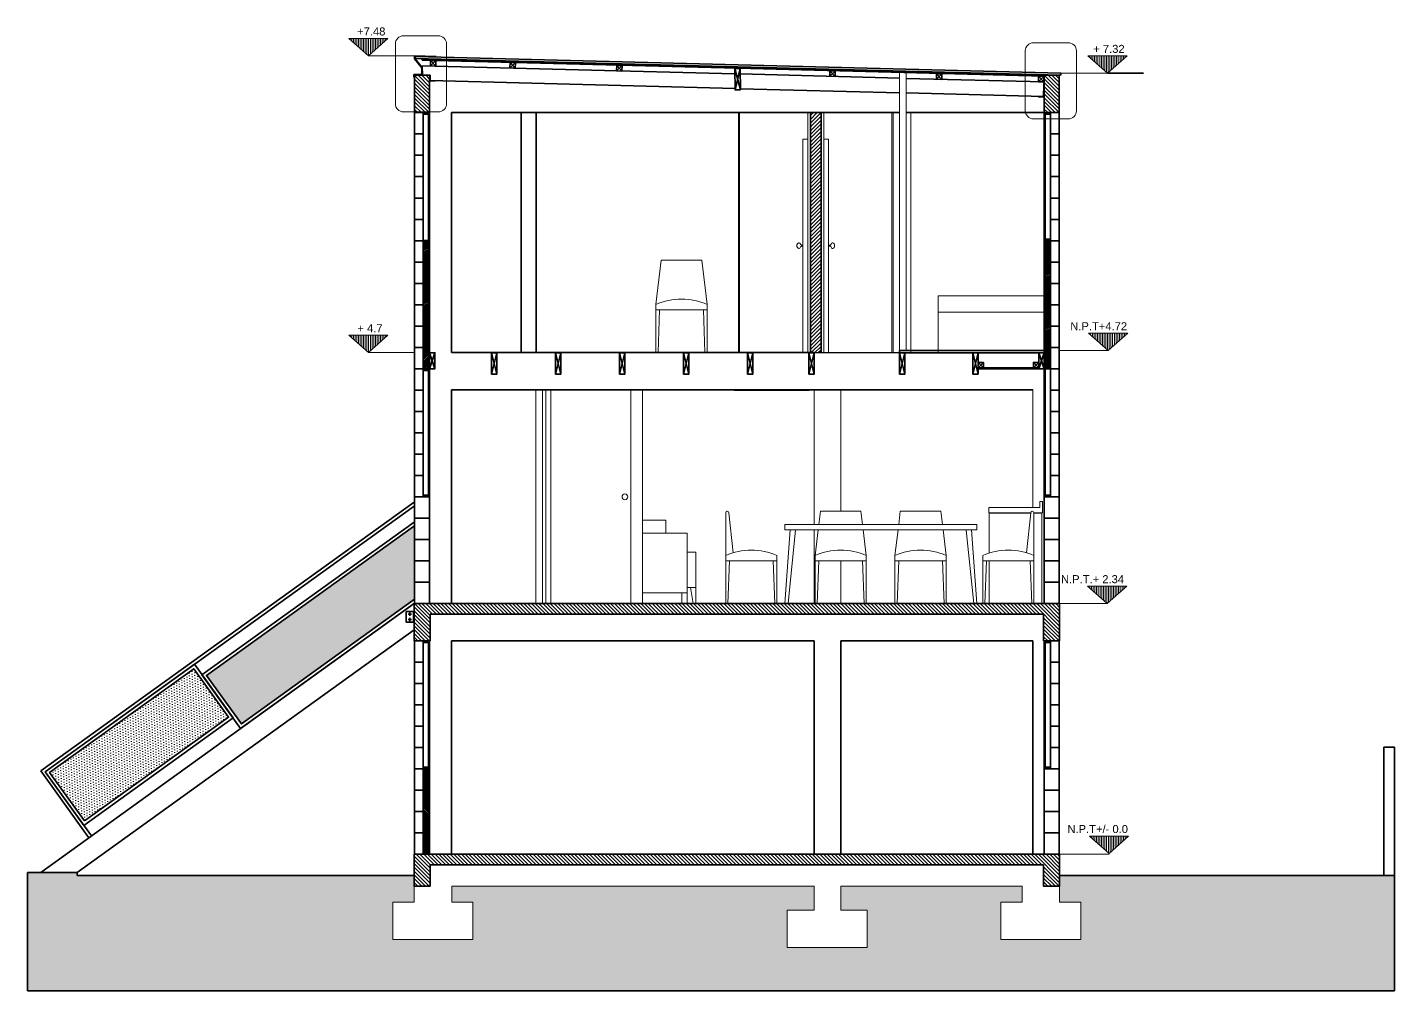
# Model space of a CAD drawing. Header units: inches. Extents: x 278 to 13058, y 15 to 10330.
# Drawn here: x 11777 to 13058, y 4144 to 5056 of the extents above; entities that cross this region are included whole.
import ezdxf

# ---------------------------------------------------------------- set-up
doc = ezdxf.new("R2010")
doc.units = ezdxf.units.IN
doc.header["$MEASUREMENT"] = 0
for name, color, linetype, lineweight in [('A-ANNO-SYMB', 3, 'Continuous', 18), ('A-ANNO-TEXT', 3, 'Continuous', 18), ('A-ELEV-MBE1', 7, 'Continuous', 35), ('A-FURN', 8, 'Continuous', 18), ('A-SECT-MCUT', 7, 'Continuous', 35), ('A-SECT-PATT', 8, 'Continuous', 18)]:
    doc.layers.add(name, color=color, linetype=linetype, lineweight=lineweight)
doc.styles.add('E-ARIAL', font='arial.ttf')
pattern_1 = [(135, (10014.77, 3957.162), (-1.767767, -1.767767), [])]

msp = doc.modelspace()

# ---------------------------------------------------------------- hatches: boundary and pattern name
at = {"layer": 'A-SECT-MCUT'}
h = msp.add_hatch(dxfattribs=at)
h.set_pattern_fill('ANSI31', color=256, scale=20, angle=180)
h.set_pattern_definition([(225, (16445.606, 6338.0498), (1.767767, -1.767767), [])])
h.paths.add_polyline_path([(12515.196, 4976.125), (12510.437, 4976.125), (12510.437, 4751.183), (12520.437, 4751.183), (12520.437, 4976.125)])
at = {"layer": 'A-SECT-PATT'}
h = msp.add_hatch(dxfattribs=at)
h.set_pattern_fill('ANSI31', color=256, scale=0.5, angle=225, style=0)
h.set_pattern_definition([(270, (31905.2676, -8137.24), (1.5875, -3e-15), [])])
h.paths.add_polyline_path([(12114.542, 5045.492), (12096.142, 5029.262), (12077.742, 5045.492)])
h = msp.add_hatch(dxfattribs=at)
h.set_pattern_fill('ANSI31', color=256, scale=0.5, angle=225, style=0)
h.set_pattern_definition([(270, (31212.4795, -8153.5513), (1.5875, -3e-15), [])])
h.paths.add_polyline_path([(12807.33, 5029.181), (12788.93, 5012.951), (12770.53, 5029.181)])
h = msp.add_hatch(dxfattribs=at)
h.set_pattern_fill('ANSI31', color=256, scale=20, angle=90, style=0)
h.set_pattern_definition(pattern_1)
h.paths.add_polyline_path([(12153.537, 5011.049), (12153.537, 4976.664), (12139.537, 4976.664), (12139.537, 5011.049)])
h.paths.add_polyline_path([(12153.537, 4976.664), (12153.537, 4976.049), (12139.537, 4976.049), (12139.537, 4976.664)])
h = msp.add_hatch(dxfattribs=at)
h.set_pattern_fill('ANSI31', color=256, scale=20, angle=90, style=0)
h.set_pattern_definition(pattern_1)
h.paths.add_polyline_path([(12743.568, 5011.125), (12743.568, 4976.125), (12733.08, 4976.125), (12730.58, 4976.135), (12730.58, 4976.125), (12729.568, 4976.125), (12729.568, 5011.125)])
h = msp.add_hatch(dxfattribs=at)
h.set_pattern_fill('ANSI31', color=256, scale=0.35, angle=90, style=0)
h.set_pattern_definition([(45, (8984.076, 2135.55), (-0.7857724, 0.7857724), [])])
h.paths.add_polyline_path([(12147.53, 4854.616), (12152.53, 4854.637), (12152.53, 4736.137), (12147.53, 4736.137)])
h = msp.add_hatch(dxfattribs=at)
h.set_pattern_fill('ANSI31', color=256, scale=0.35, angle=90, style=0)
h.set_pattern_definition([(45, (8401.0264, 2136.9409), (-0.7857724, 0.7857724), [])])
h.paths.add_polyline_path([(12730.58, 4856.007), (12735.58, 4856.028), (12735.58, 4737.528), (12730.58, 4737.528)])
h = msp.add_hatch(dxfattribs=at)
h.set_pattern_fill('ANSI31', color=256, scale=0.5, angle=225, style=0)
h.set_pattern_definition([(270, (31905.2676, -8415.3428), (1.5875, -3e-15), [])])
h.paths.add_polyline_path([(12114.542, 4767.389), (12096.142, 4751.159), (12077.742, 4767.389)])
h = msp.add_hatch(dxfattribs=at)
h.set_pattern_fill('ANSI31', color=256, scale=0.5, angle=225, style=0)
h.set_pattern_definition([(270, (31211.9475, -8413.4463), (1.5875, -4e-15), [])])
h.paths.add_polyline_path([(12807.862, 4769.286), (12789.462, 4753.056), (12771.062, 4769.286)])
h = msp.add_hatch(dxfattribs=at)
h.set_pattern_fill('DOTS', color=256, scale=40, angle=362.916943, style=0)
h.set_pattern_definition([(2.91694, (10014.77, 3957.162), (1.1211598, 2.5603712), [0, -2.5])])
h.paths.add_polyline_path([(12138.392, 4588.25), (12139.537, 4586.659), (12139.537, 4576.049), (12139.537, 4556.049), (12139.537, 4536.049), (12139.537, 4520.078), (11977.12, 4403.186), (11944.408, 4448.638)])
h = msp.add_hatch(dxfattribs=at)
h.set_pattern_fill('ANSI31', color=256, scale=0.5, angle=225, style=0)
h.set_pattern_definition([(270, (31212.7809, -8650.4766), (1.5875, -3e-15), [])])
h.paths.add_polyline_path([(12807.028, 4532.255), (12788.629, 4516.026), (12770.229, 4532.255)])
h = msp.add_hatch(dxfattribs=at)
h.set_pattern_fill('ANSI31', color=256, scale=20, angle=90, style=0)
h.set_pattern_definition(pattern_1)
h.paths.add_polyline_path([(12744.074, 4516.049), (12744.074, 4481.116), (12729.074, 4481.116), (12729.074, 4506.049), (12154.074, 4506.049), (12154.074, 4481.116), (12139.074, 4481.116), (12139.074, 4516.049)])
h = msp.add_hatch(dxfattribs=at)
h.set_pattern_fill('DOTS', color=256, scale=40, angle=362.916943, style=0)
h.set_pattern_definition([(272.916943, (2698.9088, 8970.828), (2.5603712, -1.1211598), [0, -2.5])])
h.paths.add_polyline_path([(11932.466, 4454.959), (11965.179, 4409.507), (11830.161, 4312.334), (11797.449, 4357.786)])
h = msp.add_hatch(dxfattribs=at)
h.set_pattern_fill('ANSI31', color=256, scale=0.35, angle=90, style=0)
h.set_pattern_definition([(135, (11179.7162, 3144.5823), (-0.7857724, -0.7857724), [])])
h.paths.add_polyline_path([(12147.537, 4361.116), (12152.537, 4361.116), (12152.537, 4281.116), (12147.537, 4281.116)])
h = msp.add_hatch(dxfattribs=at)
h.set_pattern_fill('ANSI31', color=256, scale=0.5, angle=225, style=0)
h.set_pattern_definition([(270, (31211.0871, -8884.6319), (1.5875, -4e-15), [])])
h.paths.add_polyline_path([(12808.722, 4298.1), (12790.322, 4281.87), (12771.923, 4298.1)])
h = msp.add_hatch(dxfattribs=at)
h.set_pattern_fill('ANSI31', color=256, scale=20, angle=90, style=0)
h.set_pattern_definition(pattern_1)
h.paths.add_polyline_path([(12744.074, 4281.116), (12744.074, 4251.116), (12729.074, 4251.116), (12729.074, 4271.116), (12154.074, 4271.116), (12154.074, 4251.116), (12139.074, 4251.116), (12139.074, 4281.116)])
h = msp.add_hatch(dxfattribs=at)
h.set_pattern_fill('DOTS', color=256, scale=100, angle=90, style=0)
h.set_pattern_definition([(360, (10494.999, 2918.825), (3.125, 6.25), [0, -6.25])])
h.paths.add_polyline_path([(11776.537, 4264.049), (11823.303, 4264.049), (11823.303, 4261.116), (12139.074, 4261.116), (12139.074, 4251.116), (12139.074, 4236.116), (12119.158, 4236.116), (12119.158, 4201.116), (12194.158, 4201.116), (12194.158, 4236.116), (12174.242, 4236.116), (12174.242, 4251.116), (12514.074, 4251.116), (12514.074, 4228.616), (12509.499, 4228.616), (12488.565, 4228.616), (12488.565, 4193.616), (12563.565, 4193.616), (12563.565, 4228.616), (12543.649, 4228.616), (12539.074, 4228.616), (12539.074, 4251.116), (12708.907, 4251.116), (12708.907, 4236.116), (12688.99, 4236.116), (12688.99, 4201.116), (12763.99, 4201.116), (12763.99, 4236.116), (12744.074, 4236.116), (12744.074, 4251.116), (12744.074, 4261.116), (13058.074, 4261.116), (13058.074, 4153.207), (11776.537, 4153.207)])
h.paths.add_polyline_path([(12157.027, 4156.465), (12135.197, 4156.465), (12135.197, 4144.971), (12157.027, 4144.971)], flags=9)
h.paths.add_polyline_path([(12533.643, 4155.401), (12512.541, 4155.401), (12512.541, 4143.906), (12533.643, 4143.906)], flags=9)
h.paths.add_polyline_path([(12745.299, 4155.495), (12723.469, 4155.495), (12723.469, 4144), (12745.299, 4144)], flags=9)

# ---------------------------------------------------------------- linework, layer by layer
for p, q in [((12365.663, 4751.183), (12367.663, 4751.183)), ((12413.663, 4751.183), (12411.663, 4751.183)), ((12342.066, 4716.049), (12267.066, 4716.049)), ((12262.578, 4516.049), (12262.578, 4516.049)), ((12395.074, 4516.049), (12390.074, 4516.049)), ((12403.074, 4516.049), (12400.574, 4516.049)), ((12431.074, 4516.049), (12433.074, 4516.049)), ((12479.074, 4516.049), (12477.074, 4516.049)), ((12486.599, 4516.049), (12489.599, 4516.049)), ((12514.841, 4516.049), (12516.841, 4516.049)), ((12562.841, 4516.049), (12560.841, 4516.049)), ((12589.709, 4516.049), (12591.709, 4516.049)), ((12637.709, 4516.049), (12635.709, 4516.049)), ((12666.599, 4516.049), (12663.599, 4516.049)), ((12671.968, 4516.049), (12673.968, 4516.049)), ((12719.968, 4516.049), (12717.968, 4516.049))]:
    msp.add_line(p, q)
at = {"layer": 'A-ANNO-SYMB', "ltscale": 0.003}
for p, q in [((12139.074, 4251.116), (12139.074, 4236.116)), ((12174.242, 4251.116), (12174.242, 4236.116)), ((12514.074, 4251.116), (12174.242, 4251.116)), ((12514.074, 4251.116), (12514.074, 4228.616)), ((12708.907, 4251.116), (12539.074, 4251.116)), ((12539.074, 4251.116), (12539.074, 4228.616)), ((12708.907, 4251.116), (12708.907, 4236.116)), ((12744.074, 4251.116), (12744.074, 4236.116)), ((12119.158, 4236.116), (12119.158, 4201.116)), ((12139.074, 4236.116), (12119.158, 4236.116)), ((12194.158, 4236.116), (12174.242, 4236.116)), ((12194.158, 4236.116), (12194.158, 4201.116)), ((12688.99, 4236.116), (12688.99, 4201.116)), ((12688.99, 4236.116), (12708.907, 4236.116)), ((12744.074, 4236.116), (12763.99, 4236.116)), ((12763.99, 4236.116), (12763.99, 4201.116)), ((12488.565, 4228.616), (12488.565, 4193.616)), ((12488.565, 4228.616), (12509.499, 4228.616)), ((12509.499, 4228.616), (12514.074, 4228.616)), ((12539.074, 4228.616), (12543.649, 4228.616)), ((12543.649, 4228.616), (12563.565, 4228.616)), ((12563.565, 4228.616), (12563.565, 4193.616)), ((12194.158, 4201.116), (12119.158, 4201.116)), ((12488.565, 4193.616), (12563.565, 4193.616)), ((12688.99, 4201.116), (12763.99, 4201.116))]:
    msp.add_line(p, q, dxfattribs=at)
at = {"layer": 'A-ANNO-SYMB'}
for points in [[(12096.159, 5029.278), (12114.559, 5045.508), (12077.76, 5045.508)], [(12788.948, 5012.967), (12807.347, 5029.196), (12770.548, 5029.196)], [(12096.159, 4751.175), (12114.559, 4767.405), (12077.76, 4767.405)], [(12789.48, 4753.072), (12807.879, 4769.301), (12771.08, 4769.301)], [(12788.646, 4516.041), (12807.046, 4532.271), (12770.246, 4532.271)], [(12790.34, 4281.886), (12808.74, 4298.116), (12771.94, 4298.116)]]:
    msp.add_lwpolyline(points, close=True, dxfattribs=at)
at = {"layer": 'A-ANNO-SYMB', "ltscale": 0.003}
for points in [[(12161.717, 5048.104), (12129.17, 5048.104, 0.41421356), (12121.452, 5040.386), (12121.452, 4984.383, 0.41421356), (12129.17, 4976.664), (12161.717, 4976.664, 0.41421356), (12169.435, 4984.383), (12169.435, 5040.386, 0.41421356)], [(12752.119, 5041.593), (12719.572, 5041.593, 0.41421356), (12711.853, 5033.874), (12711.853, 4977.871, 0.41421356), (12719.572, 4970.152), (12752.119, 4970.152, 0.41421356), (12759.837, 4977.871), (12759.837, 5033.874, 0.41421356)]]:
    msp.add_lwpolyline(points, format="xyb", close=True, dxfattribs=at)
at = {"layer": 'A-ANNO-SYMB'}
for points in [[(12139.543, 5029.286), (12139.543, 5029.286), (12112.214, 5029.288), (12096.393, 5029.267)], [(12788.948, 5012.967), (12788.948, 5012.967), (12773.092, 5012.977), (12740.983, 5012.956)], [(12139.537, 4751.183), (12139.537, 4751.183), (12112.214, 4751.186), (12096.159, 4751.175)], [(12743.568, 4753.057), (12743.568, 4753.057), (12789.48, 4753.072), (12779.137, 4753.034)], [(12743.568, 4516.049), (12743.568, 4516.049), (12788.646, 4516.041), (12788.646, 4516.041)], [(12743.568, 4281.116), (12743.568, 4281.116), (12790.574, 4281.098), (12790.574, 4281.098)]]:
    msp.add_lwpolyline(points, dxfattribs=at)
at = {"layer": 'A-ELEV-MBE1'}
for p, q in [((12140.227, 5028.68), (12140.18, 5026.88)), ((12745.231, 5011.157), (12140.18, 5026.88)), ((12745.278, 5012.956), (12140.227, 5028.68)), ((12159.637, 5028.731), (12159.629, 5028.431)), ((12439.748, 5012.297), (12146.685, 5019.894)), ((12146.775, 5011.224), (12154.063, 5011.224)), ((12154.063, 5011.224), (12154.032, 5006.226)), ((12594.301, 5008.4), (12444.749, 5012.277)), ((12729.452, 5011.126), (12729.362, 4996.067)), ((12729.452, 5011.125), (12729.568, 5011.125)), ((12745.278, 5012.956), (12745.231, 5011.157)), ((12788.948, 5012.967), (12822.814, 5012.967)), ((12138.869, 5009.404), (12139.169, 5009.404)), ((12153.537, 5010.704), (12153.837, 5010.704)), ((12439.867, 4998.625), (12154.032, 5006.226)), ((12158.537, 5006.004), (12158.537, 5005.704)), ((12593.945, 4994.631), (12444.868, 4998.496)), ((12729.129, 5004.762), (12600.292, 5008.102)), ((12728.99, 4991.131), (12600.417, 4994.464)), ((12724.47, 4991.034), (12724.47, 4990.734)), ((12729.362, 4996.067), (12728.99, 4996.067)), ((12728.99, 4996.067), (12728.99, 4991.131)), ((12729.47, 4995.734), (12729.17, 4995.734)), ((12139.537, 4976.049), (12153.537, 4976.049)), ((12139.537, 4616.049), (12139.537, 4976.028)), ((12147.537, 4616.049), (12147.537, 4976.028)), ((12147.537, 4974.571), (12152.537, 4974.592)), ((12152.537, 4616.049), (12152.537, 4976.028)), ((12153.537, 4976.049), (12153.537, 4716.049)), ((12174.074, 4976.125), (12594.074, 4976.125)), ((12600.074, 4976.125), (12729.553, 4976.221)), ((12729.568, 4956.049), (12729.553, 4976.14)), ((12735.574, 4974.614), (12730.574, 4974.635)), ((12735.58, 4976.114), (12730.58, 4976.135)), ((12730.58, 4616.049), (12730.58, 4976.114)), ((12735.58, 4856.028), (12735.58, 4976.114)), ((12743.58, 4956.049), (12743.58, 4976.125)), ((12147.537, 4956.049), (12139.537, 4956.049)), ((12139.537, 4956.049), (12143.537, 4956.049)), ((12152.537, 4956.049), (12153.537, 4956.049)), ((12729.568, 4956.049), (12729.568, 4896.049)), ((12743.58, 4956.049), (12735.58, 4956.049)), ((12743.58, 4936.049), (12743.58, 4956.049)), ((12147.537, 4936.049), (12139.537, 4936.049)), ((12139.537, 4936.049), (12143.537, 4936.049)), ((12147.537, 4936.049), (12139.537, 4936.049)), ((12139.537, 4936.049), (12143.537, 4936.049)), ((12147.537, 4936.049), (12139.537, 4936.049)), ((12139.537, 4936.049), (12143.537, 4936.049)), ((12152.537, 4936.049), (12153.537, 4936.049)), ((12730.58, 4936.049), (12729.568, 4936.049)), ((12743.58, 4936.049), (12735.58, 4936.049)), ((12739.055, 4936.049), (12743.58, 4936.049)), ((12743.58, 4916.049), (12743.58, 4936.049)), ((12147.537, 4916.049), (12139.537, 4916.049)), ((12139.537, 4916.049), (12143.537, 4916.049)), ((12147.537, 4916.049), (12139.537, 4916.049)), ((12139.537, 4916.049), (12143.537, 4916.049)), ((12152.537, 4916.049), (12153.537, 4916.049)), ((12735.58, 4916.049), (12743.58, 4916.049)), ((12739.055, 4916.049), (12743.568, 4916.049)), ((12743.568, 4916.049), (12739.568, 4916.049)), ((12743.568, 4616.049), (12743.568, 4916.049)), ((12147.537, 4896.049), (12139.537, 4896.049)), ((12139.537, 4896.049), (12143.537, 4896.049)), ((12139.537, 4896.049), (12147.537, 4896.049)), ((12143.537, 4896.049), (12139.537, 4896.049)), ((12152.537, 4896.049), (12153.537, 4896.049)), ((12729.568, 4896.049), (12729.568, 4876.049)), ((12729.568, 4896.049), (12730.58, 4896.049)), ((12743.568, 4896.049), (12735.58, 4896.049)), ((12735.58, 4896.049), (12743.568, 4896.049)), ((12139.537, 4876.049), (12147.537, 4876.049)), ((12143.537, 4876.049), (12139.537, 4876.049)), ((12152.537, 4876.038), (12153.537, 4876.038)), ((12729.568, 4876.049), (12729.568, 4856.049)), ((12729.568, 4876.049), (12730.58, 4876.049)), ((12730.58, 4876.049), (12729.568, 4876.049)), ((12743.568, 4876.049), (12735.58, 4876.049)), ((12735.58, 4876.049), (12743.568, 4876.049)), ((12735.574, 4857.528), (12730.58, 4857.528)), ((12147.537, 4856.038), (12139.537, 4856.038)), ((12147.53, 4854.616), (12152.53, 4854.616)), ((12147.537, 4856.116), (12152.537, 4856.116)), ((12152.537, 4856.038), (12153.537, 4856.038)), ((12729.568, 4856.049), (12729.568, 4716.049)), ((12730.58, 4856.028), (12729.568, 4856.028)), ((12735.58, 4856.028), (12730.58, 4856.028)), ((12735.58, 4616.049), (12735.58, 4856.028)), ((12743.568, 4856.028), (12735.58, 4856.028)), ((12139.537, 4836.049), (12147.537, 4836.049)), ((12152.537, 4836.038), (12153.537, 4836.038)), ((12730.58, 4836.049), (12729.568, 4836.049)), ((12743.568, 4836.049), (12735.58, 4836.049)), ((12147.537, 4816.049), (12139.537, 4816.049)), ((12139.537, 4816.049), (12147.537, 4816.049)), ((12152.537, 4816.038), (12153.537, 4816.038)), ((12730.58, 4816.049), (12729.568, 4816.049)), ((12735.58, 4816.049), (12743.568, 4816.049)), ((12147.537, 4796.049), (12139.537, 4796.049)), ((12139.537, 4796.049), (12147.537, 4796.049)), ((12152.537, 4796.038), (12153.537, 4796.038)), ((12730.58, 4796.049), (12729.568, 4796.049)), ((12735.58, 4796.049), (12743.568, 4796.049)), ((12139.537, 4776.049), (12147.537, 4776.049)), ((12147.537, 4776.049), (12139.537, 4776.049)), ((12152.537, 4776.049), (12153.537, 4776.049)), ((12153.537, 4776.049), (12153.537, 4756.049)), ((12730.58, 4776.049), (12729.568, 4776.049)), ((12735.58, 4776.049), (12743.568, 4776.049)), ((12743.568, 4776.049), (12735.58, 4776.049)), ((12147.537, 4756.049), (12139.537, 4756.049)), ((12139.537, 4756.049), (12147.537, 4756.049)), ((12152.537, 4756.049), (12153.537, 4756.049)), ((12153.537, 4756.049), (12153.537, 4736.049)), ((12730.58, 4756.034), (12729.568, 4756.034)), ((12735.58, 4756.049), (12743.568, 4756.049)), ((12174.074, 4751.183), (12514.074, 4751.183)), ((12594.074, 4751.051), (12454.107, 4751.183)), ((12594.074, 4753.051), (12729.568, 4753.052)), ((12594.074, 4751.051), (12594.074, 4753.051)), ((12594.074, 4751.051), (12729.568, 4751.051)), ((12729.568, 4753.052), (12729.568, 4751.051)), ((12139.537, 4736.049), (12147.537, 4736.049)), ((12147.537, 4736.049), (12139.537, 4736.049)), ((12147.537, 4736.049), (12152.537, 4736.049)), ((12147.537, 4734.549), (12152.537, 4734.549)), ((12152.537, 4736.049), (12153.537, 4736.049)), ((12153.069, 4736.551), (12153.074, 4736.551)), ((12724.568, 4737.028), (12667.574, 4737.028)), ((12724.568, 4736.028), (12667.574, 4736.028)), ((12730.58, 4736.028), (12729.568, 4736.028)), ((12735.58, 4737.528), (12730.58, 4737.528)), ((12735.58, 4736.028), (12730.58, 4736.028)), ((12743.568, 4736.049), (12735.58, 4736.049)), ((12174.074, 4716.184), (12719.074, 4716.185)), ((12174.074, 4516.049), (12174.074, 4716.184)), ((12147.537, 4716.049), (12139.537, 4716.049)), ((12139.537, 4716.049), (12147.537, 4716.049)), ((12152.537, 4716.049), (12153.537, 4716.049)), ((12153.537, 4716.049), (12153.537, 4696.049)), ((12439.281, 4716.049), (12509.281, 4716.049)), ((12729.568, 4716.049), (12729.568, 4696.049)), ((12730.58, 4716.049), (12729.568, 4716.049)), ((12735.58, 4716.049), (12743.568, 4716.049)), ((12743.568, 4716.049), (12739.055, 4716.049)), ((12139.537, 4696.049), (12147.537, 4696.049)), ((12147.537, 4696.049), (12139.537, 4696.049)), ((12152.537, 4696.049), (12153.537, 4696.049)), ((12153.537, 4696.049), (12153.537, 4676.049)), ((12729.568, 4696.049), (12729.568, 4676.049)), ((12730.58, 4696.049), (12729.568, 4696.049)), ((12743.568, 4696.049), (12735.58, 4696.049)), ((12739.055, 4696.049), (12743.568, 4696.049)), ((12147.537, 4676.049), (12139.537, 4676.049)), ((12152.537, 4676.049), (12153.537, 4676.049)), ((12153.537, 4676.049), (12153.537, 4656.049)), ((12729.568, 4676.049), (12729.568, 4656.049)), ((12730.58, 4676.049), (12729.568, 4676.049)), ((12735.58, 4676.049), (12743.568, 4676.049)), ((12139.537, 4656.049), (12147.537, 4656.049)), ((12152.537, 4656.049), (12153.537, 4656.049)), ((12153.537, 4656.049), (12153.537, 4616.049)), ((12729.568, 4656.049), (12729.568, 4616.049)), ((12730.58, 4656.049), (12729.568, 4656.049)), ((12743.568, 4656.049), (12735.58, 4656.049)), ((12139.537, 4636.049), (12147.537, 4636.049)), ((12143.537, 4636.049), (12139.537, 4636.049)), ((12152.537, 4636.049), (12153.537, 4636.049)), ((12730.58, 4636.049), (12729.568, 4636.049)), ((12735.58, 4636.049), (12743.568, 4636.049)), ((12743.568, 4636.049), (12735.58, 4636.049)), ((12153.537, 4616.049), (12139.537, 4616.049)), ((12147.537, 4617.549), (12152.537, 4617.549)), ((12147.537, 4616.049), (12152.537, 4616.049)), ((12729.568, 4616.049), (12743.568, 4616.049)), ((12729.568, 4616.049), (12743.568, 4616.049)), ((12735.58, 4617.528), (12730.58, 4617.528)), ((12735.58, 4616.049), (12730.58, 4616.049)), ((12743.568, 4616.049), (12738.568, 4616.049)), ((12139.074, 4611.049), (11789.074, 4359.151)), ((12139.074, 4607.353), (11793.262, 4358.469)), ((12139.074, 4611.049), (12139.537, 4611.049)), ((12139.074, 4607.353), (12139.537, 4607.353)), ((12139.074, 4516.049), (11789.074, 4264.049)), ((12139.074, 4491.404), (12139.074, 4516.049)), ((12131.574, 4508.651), (12131.574, 4498.651)), ((12131.574, 4508.651), (12139.074, 4508.651)), ((12131.574, 4498.651), (12139.074, 4498.651)), ((12133.574, 4506.151), (12136.574, 4506.151)), ((12133.574, 4501.151), (12136.574, 4501.151)), ((12135.074, 4504.651), (12135.074, 4507.651)), ((12135.074, 4502.651), (12135.074, 4499.651)), ((12138.574, 4508.651), (12138.574, 4498.651)), ((12139.074, 4491.404), (11823.303, 4264.049)), ((12154.074, 4481.116), (12139.074, 4481.116)), ((12153.537, 4481.116), (12139.537, 4481.116)), ((12139.537, 4481.116), (12139.537, 4461.116)), ((12147.537, 4481.116), (12152.537, 4481.116)), ((12147.537, 4281.116), (12147.537, 4481.116)), ((12147.537, 4479.616), (12152.537, 4479.616)), ((12152.537, 4281.116), (12152.537, 4481.116)), ((12153.537, 4381.116), (12153.537, 4481.116)), ((12153.537, 4461.116), (12153.537, 4481.116)), ((12174.074, 4281.116), (12174.074, 4481.116)), ((12719.074, 4481.116), (12719.074, 4281.116)), ((12729.537, 4381.116), (12729.537, 4481.116)), ((12730.537, 4361.116), (12730.537, 4481.116)), ((12735.537, 4481.116), (12730.537, 4481.116)), ((12735.537, 4479.616), (12730.537, 4479.616)), ((12735.537, 4361.116), (12735.537, 4481.116)), ((12743.537, 4361.116), (12743.537, 4481.25)), ((12139.537, 4461.116), (12147.537, 4461.116)), ((12139.537, 4461.116), (12139.537, 4441.116)), ((12139.537, 4441.116), (12139.537, 4461.116)), ((12139.537, 4461.116), (12147.537, 4461.116)), ((12152.537, 4461.116), (12153.537, 4461.116)), ((12743.537, 4461.116), (12735.537, 4461.116)), ((12743.537, 4471.116), (12743.537, 4461.116)), ((12139.537, 4441.116), (12139.537, 4421.116)), ((12147.537, 4441.116), (12139.537, 4441.116)), ((12139.537, 4421.116), (12139.537, 4441.116)), ((12139.537, 4441.116), (12147.537, 4441.116)), ((12743.537, 4441.116), (12735.537, 4441.116)), ((12735.537, 4441.116), (12743.537, 4441.116)), ((12147.537, 4421.116), (12139.537, 4421.116)), ((12139.537, 4401.116), (12139.537, 4421.116)), ((12139.537, 4421.116), (12147.537, 4421.116)), ((12743.537, 4421.116), (12735.537, 4421.116)), ((12735.537, 4421.116), (12743.537, 4421.116)), ((12139.537, 4381.116), (12139.537, 4401.116)), ((12139.537, 4401.116), (12147.537, 4401.116)), ((12139.537, 4401.116), (12139.537, 4381.116)), ((12147.537, 4401.116), (12139.537, 4401.116)), ((12743.537, 4401.116), (12735.537, 4401.116)), ((12735.537, 4401.116), (12743.537, 4401.116)), ((12139.537, 4381.116), (12139.537, 4361.116)), ((12147.537, 4381.116), (12139.537, 4381.116)), ((12153.537, 4361.116), (12153.537, 4381.116)), ((12730.537, 4381.116), (12729.537, 4381.116)), ((12729.537, 4381.116), (12729.537, 4361.116)), ((12743.537, 4381.116), (12735.537, 4381.116)), ((12735.537, 4381.116), (12743.537, 4381.116)), ((13048.074, 4271.116), (13048.074, 4381.31)), ((13048.074, 4381.31), (13058.074, 4381.31)), ((13048.074, 4261.116), (13048.074, 4381.31)), ((13048.074, 4381.31), (13058.074, 4381.31)), ((13058.074, 4381.31), (13058.074, 4271.116)), ((13058.074, 4381.31), (13058.074, 4261.116)), ((11789.074, 4359.151), (11834.161, 4296.505)), ((11793.262, 4358.469), (11836.596, 4298.258)), ((12147.537, 4361.116), (12139.537, 4361.116)), ((12139.537, 4361.116), (12139.537, 4341.116)), ((12147.537, 4362.616), (12152.537, 4362.616)), ((12147.537, 4361.116), (12152.537, 4361.116)), ((12729.537, 4361.116), (12743.537, 4361.116)), ((12735.537, 4362.616), (12730.537, 4362.616)), ((12735.537, 4361.116), (12730.537, 4361.116)), ((12139.537, 4341.116), (12147.537, 4341.116)), ((12147.537, 4341.116), (12139.537, 4341.116)), ((12139.537, 4341.116), (12139.537, 4321.116)), ((12139.537, 4321.116), (12147.537, 4321.116)), ((12147.537, 4321.116), (12139.537, 4321.116)), ((12139.537, 4321.116), (12139.537, 4301.116)), ((12139.537, 4301.116), (12147.537, 4301.116)), ((12147.537, 4301.116), (12139.537, 4301.116)), ((12139.537, 4301.116), (12139.537, 4281.116)), ((12153.537, 4301.116), (12152.537, 4301.116)), ((12153.537, 4281.116), (12153.537, 4301.116)), ((12139.537, 4281.116), (12153.537, 4281.116)), ((11776.537, 4264.049), (11776.537, 4153.207)), ((11823.303, 4264.049), (11776.537, 4264.049)), ((11823.303, 4264.049), (11823.303, 4261.116)), ((11823.303, 4261.116), (12139.074, 4261.116)), ((12744.074, 4261.116), (13058.074, 4261.116)), ((13058.074, 4261.116), (13058.074, 4153.207)), ((11776.537, 4153.207), (13058.074, 4153.207))]:
    msp.add_line(p, q, dxfattribs=at)
for points in [[(12159.637, 5028.731), (12139.543, 5029.286), (12139.543, 5026.57), (12146.212, 5018.124), (12146.212, 5011.704), (12138.869, 5011.704), (12138.869, 5009.404)], [(12159.629, 5028.431), (12139.843, 5028.977), (12139.843, 5026.674), (12146.512, 5018.229), (12146.512, 5011.404), (12139.169, 5011.404), (12139.169, 5009.404)], [(12146.685, 5019.894), (12146.775, 5011.224)], [(12153.537, 5010.704), (12153.537, 5005.704), (12158.537, 5005.704), (12158.537, 5005.704)], [(12153.837, 5010.704), (12153.837, 5006.004), (12158.537, 5006.004)], [(12729.47, 4995.734), (12729.47, 4990.734), (12724.47, 4990.734), (12724.47, 4990.734)], [(12729.17, 4995.734), (12729.17, 4991.034), (12724.47, 4991.034)], [(12174.074, 4751.183), (12174.074, 4976.125)], [(12730.58, 4956.049), (12729.568, 4956.049), (12729.568, 4956.049), (12729.568, 4956.049)], [(12729.568, 4916.049), (12730.58, 4916.049)], [(12139.537, 4591.794), (12139.074, 4592.437), (11940.221, 4449.321), (11976.438, 4398.998), (12139.537, 4516.382)], [(12139.537, 4586.659), (12138.392, 4588.25), (11944.408, 4448.638), (11977.12, 4403.186), (12139.537, 4520.078)], [(12174.074, 4481.116), (12514.074, 4481.116)], [(12514.074, 4481.116), (12514.074, 4281.116), (12539.074, 4281.116), (12539.074, 4481.116)], [(12539.074, 4481.116), (12719.074, 4481.116)], [(12152.537, 4461.116), (12153.537, 4461.116)], [(12730.537, 4461.116), (12729.537, 4461.116)], [(12152.537, 4441.116), (12153.537, 4441.116)], [(12730.537, 4441.116), (12729.537, 4441.116)], [(12152.537, 4421.116), (12153.537, 4421.116)], [(12730.537, 4421.116), (12729.537, 4421.116)], [(12152.537, 4401.116), (12153.537, 4401.116)], [(12730.537, 4401.116), (12729.537, 4401.116)], [(12153.537, 4381.116), (12152.537, 4381.116)], [(12152.537, 4341.116), (12153.537, 4341.116), (12153.537, 4361.116), (12152.537, 4361.116)], [(12152.537, 4321.116), (12153.537, 4321.116), (12153.537, 4341.116), (12152.537, 4341.116)], [(12152.537, 4301.116), (12153.537, 4301.116), (12153.537, 4321.116), (12152.537, 4321.116)]]:
    msp.add_lwpolyline(points, dxfattribs=at)
for points in [[(11829.479, 4308.147), (11969.366, 4408.825), (11933.149, 4459.147), (11793.262, 4358.469)], [(11830.161, 4312.334), (11965.179, 4409.507), (11932.466, 4454.959), (11797.449, 4357.786)]]:
    msp.add_lwpolyline(points, close=True, dxfattribs=at)
for centre in [(12135.074, 4506.151), (12135.074, 4501.151)]:
    msp.add_circle(centre, 0.5, dxfattribs=at)
at = {"layer": 'A-FURN'}
for p, q in [((12365.663, 4796.183), (12370.663, 4837.683)), ((12370.663, 4837.683), (12408.663, 4837.683)), ((12413.663, 4796.183), (12408.663, 4837.683)), ((12365.663, 4751.183), (12365.663, 4796.183)), ((12413.663, 4751.183), (12413.663, 4796.183)), ((12630.324, 4751.051), (12630.324, 4804.529)), ((12630.324, 4804.529), (12729.568, 4804.529)), ((12413.663, 4791.183), (12365.663, 4791.183)), ((12369.163, 4791.183), (12367.663, 4751.183)), ((12410.163, 4791.183), (12411.663, 4751.183)), ((12630.324, 4789.051), (12729.568, 4789.051)), ((12719.074, 4606.052), (12719.074, 4716.185)), ((12431.074, 4556.049), (12431.074, 4601.049)), ((12434.074, 4601.049), (12438.145, 4563.616)), ((12518.335, 4590.049), (12519.841, 4602.549)), ((12519.841, 4602.549), (12557.841, 4602.549)), ((12559.347, 4590.049), (12557.841, 4602.549)), ((12593.203, 4590.049), (12594.709, 4602.549)), ((12594.709, 4602.549), (12632.709, 4602.549)), ((12634.215, 4590.049), (12632.709, 4602.549)), ((12677.676, 4606.052), (12677.676, 4601.052)), ((12677.676, 4606.052), (12725.641, 4606.052)), ((12677.676, 4601.052), (12716.968, 4601.052)), ((12716.968, 4601.049), (12712.896, 4563.616)), ((12719.968, 4601.052), (12728.141, 4601.052)), ((12719.968, 4556.049), (12719.968, 4601.049)), ((12725.641, 4606.052), (12725.641, 4611.656)), ((12725.641, 4611.656), (12725.641, 4606.052)), ((12728.141, 4611.656), (12725.641, 4611.656)), ((12728.141, 4611.656), (12728.141, 4601.052)), ((12353.074, 4594.049), (12375.074, 4594.049)), ((12375.074, 4594.049), (12375.074, 4582.049)), ((12486.599, 4590.049), (12666.599, 4590.049)), ((12486.599, 4585.049), (12486.599, 4590.049)), ((12666.599, 4590.049), (12666.599, 4585.049)), ((12677.95, 4600.621), (12677.95, 4563.285)), ((12677.95, 4600.621), (12716.921, 4600.621)), ((12719.968, 4600.621), (12727.501, 4600.621)), ((12727.501, 4600.621), (12727.501, 4516.049)), ((12395.074, 4582.049), (12353.074, 4582.049)), ((12395.074, 4516.049), (12395.074, 4582.049)), ((12666.599, 4585.049), (12486.599, 4585.049)), ((12491.599, 4585.049), (12486.599, 4516.049)), ((12496.599, 4585.049), (12489.599, 4516.049)), ((12514.841, 4561.049), (12517.732, 4585.049)), ((12562.841, 4561.049), (12559.949, 4585.049)), ((12589.709, 4561.049), (12592.6, 4585.049)), ((12637.709, 4561.049), (12634.817, 4585.049)), ((12656.612, 4584.688), (12663.599, 4516.049)), ((12661.599, 4585.049), (12666.599, 4516.049)), ((12403.074, 4564.049), (12395.074, 4564.049)), ((12403.074, 4531.049), (12403.074, 4564.049)), ((12431.074, 4516.049), (12431.074, 4556.049)), ((12431.074, 4556.049), (12479.074, 4556.049)), ((12434.574, 4556.049), (12433.074, 4516.049)), ((12475.574, 4556.049), (12477.074, 4516.049)), ((12479.074, 4556.049), (12479.074, 4561.049)), ((12479.074, 4556.049), (12479.074, 4516.049)), ((12514.841, 4516.049), (12514.841, 4561.049)), ((12562.841, 4556.049), (12514.841, 4556.049)), ((12518.341, 4556.049), (12516.841, 4516.049)), ((12539.074, 4516.049), (12539.074, 4556.049)), ((12559.341, 4556.049), (12560.841, 4516.049)), ((12562.841, 4516.049), (12562.841, 4561.049)), ((12589.709, 4516.049), (12589.709, 4561.049)), ((12637.709, 4556.049), (12589.709, 4556.049)), ((12593.209, 4556.049), (12591.709, 4516.049)), ((12634.209, 4556.049), (12635.709, 4516.049)), ((12637.709, 4516.049), (12637.709, 4561.049)), ((12671.968, 4556.049), (12671.968, 4561.049)), ((12719.968, 4556.049), (12671.968, 4556.049)), ((12671.968, 4556.049), (12671.968, 4516.049)), ((12675.468, 4556.049), (12673.968, 4516.049)), ((12677.95, 4556.049), (12677.95, 4516.049)), ((12716.468, 4556.049), (12717.968, 4516.049)), ((12719.968, 4516.049), (12719.968, 4556.049)), ((12390.074, 4526.049), (12353.074, 4526.049)), ((12390.074, 4516.049), (12390.074, 4526.049)), ((12390.074, 4526.049), (12395.074, 4526.049)), ((12403.074, 4531.049), (12395.074, 4531.049)), ((12398.074, 4531.049), (12400.574, 4516.049)), ((12403.074, 4531.049), (12403.074, 4516.049))]:
    msp.add_line(p, q, dxfattribs=at)
msp.add_lwpolyline([(12681.167, 4600.621), (12681.167, 4601.052)], dxfattribs=at)
for centre, radius, start, end in [((12389.663, 4741.088), 60.095, 66.461351, 113.538649), ((12432.574, 4601.049), 1.5, 0, 180), ((12718.468, 4601.049), 1.5, 0, 180), ((12455.074, 4505.949), 60.1, 66.463422, 113.536578), ((12538.841, 4505.954), 60.095, 66.461351, 113.538649), ((12613.709, 4505.954), 60.095, 66.461351, 113.538649), ((12695.968, 4505.949), 60.1, 66.463422, 113.536578)]:
    msp.add_arc(centre, radius, start, end, dxfattribs=at)
at = {"layer": 'A-SECT-MCUT'}
for p, q in [((12442.195, 5018.572), (12146.615, 5026.233)), ((12146.63, 5025.233), (12146.63, 5026.233)), ((12442.203, 5017.571), (12146.665, 5025.232)), ((12159.488, 5024.782), (12154.358, 5019.824)), ((12154.49, 5024.911), (12159.356, 5019.695)), ((12233.924, 5022.837), (12228.793, 5017.879)), ((12228.925, 5022.966), (12233.792, 5017.749)), ((12333.89, 5020.132), (12328.76, 5015.174)), ((12328.892, 5020.261), (12333.758, 5015.045)), ((12439.704, 5017.375), (12444.878, 4997.42)), ((12444.704, 5017.419), (12439.878, 4997.376)), ((12442.203, 5017.571), (12442.195, 5018.572)), ((12729.452, 5011.126), (12442.435, 5018.565)), ((12442.443, 5017.565), (12442.435, 5018.565)), ((12729.461, 5010.125), (12442.443, 5017.565)), ((12442.445, 5017.399), (12442.445, 5017.399)), ((12533.823, 5015.058), (12528.693, 5010.101)), ((12528.825, 5015.188), (12533.691, 5009.971)), ((12633.789, 5012.324), (12628.659, 5007.366)), ((12628.791, 5012.453), (12633.657, 5007.237)), ((12729.313, 5009.992), (12724.183, 5005.035)), ((12724.314, 5010.122), (12729.181, 5004.905)), ((12239.528, 4751.183), (12239.528, 4976.125)), ((12253.551, 4976.125), (12253.551, 4751.183)), ((12510.437, 4976.125, 0), (12510.437, 4751.183)), ((12520.437, 4751.12, 0), (12520.437, 4976.125)), ((12158.537, 4751.051), (12153.537, 4736.051)), ((12153.537, 4751.051), (12158.537, 4736.051)), ((12216.607, 4751.051), (12211.607, 4731.051)), ((12211.607, 4751.051), (12216.607, 4731.051)), ((12276.607, 4751.051), (12271.607, 4731.051)), ((12271.607, 4751.051), (12276.607, 4731.051)), ((12336.607, 4751.051), (12331.607, 4731.051)), ((12331.607, 4751.051), (12336.607, 4731.051)), ((12396.607, 4751.051), (12391.607, 4731.051)), ((12391.607, 4751.051), (12396.607, 4731.051)), ((12456.607, 4751.051), (12451.607, 4731.051)), ((12451.607, 4751.051), (12456.607, 4731.051)), ((12514.074, 4751.051), (12509.074, 4731.051)), ((12509.074, 4751.051), (12514.074, 4731.051)), ((12594.074, 4751.051), (12599.074, 4731.051)), ((12599.074, 4751.051), (12594.074, 4731.051)), ((12662.574, 4751.051), (12667.574, 4731.051)), ((12667.574, 4751.051), (12662.574, 4731.051)), ((12667.569, 4742.028), (12672.569, 4737.028)), ((12672.569, 4742.028), (12667.569, 4737.028)), ((12719.568, 4742.028), (12724.568, 4737.028)), ((12724.568, 4742.028), (12719.568, 4737.028)), ((12724.568, 4751.051), (12729.568, 4736.028)), ((12729.568, 4751.051), (12724.568, 4736.028)), ((12744.074, 4516.049), (12139.074, 4516.049)), ((12139.074, 4516.049), (12139.074, 4481.116)), ((12744.074, 4481.116), (12744.074, 4516.049)), ((12154.074, 4506.049), (12729.074, 4506.049)), ((12154.074, 4481.116), (12154.074, 4506.049)), ((12729.074, 4506.049), (12729.074, 4481.116)), ((12139.074, 4481.116), (12154.074, 4481.116)), ((12729.074, 4481.116), (12744.074, 4481.116)), ((12139.074, 4251.116), (12139.074, 4281.116)), ((12154.074, 4271.116), (12154.074, 4251.116)), ((12154.074, 4251.116), (12139.074, 4251.116))]:
    msp.add_line(p, q, dxfattribs=at)
for points in [[(12159.488, 5024.782), (12154.49, 5024.911), (12154.358, 5019.824), (12159.356, 5019.695)], [(12153.537, 5011.049), (12139.537, 5011.049), (12139.537, 4976.049), (12153.537, 4976.049)], [(12233.924, 5022.837), (12228.925, 5022.966), (12228.793, 5017.879), (12233.792, 5017.749)], [(12333.89, 5020.132), (12328.892, 5020.261), (12328.76, 5015.174), (12333.758, 5015.045)], [(12444.704, 5017.419), (12439.704, 5017.375), (12439.878, 4997.376), (12444.878, 4997.42)], [(12533.823, 5015.058), (12528.825, 5015.188), (12528.693, 5010.101), (12533.691, 5009.971)], [(12633.789, 5012.324), (12628.791, 5012.453), (12628.659, 5007.366), (12633.657, 5007.237)], [(12743.568, 5011.125), (12729.568, 5011.125), (12729.568, 4976.125), (12743.568, 4976.125)], [(12729.313, 5009.992), (12724.314, 5010.122), (12724.183, 5005.035), (12729.181, 5004.905)], [(12153.537, 4751.051), (12158.537, 4751.051), (12158.537, 4736.051), (12153.537, 4736.051)], [(12211.607, 4751.051), (12216.607, 4751.051), (12216.607, 4731.051), (12211.607, 4731.051)], [(12271.607, 4751.051), (12276.607, 4751.051), (12276.607, 4731.051), (12271.607, 4731.051)], [(12331.607, 4751.051), (12336.607, 4751.051), (12336.607, 4731.051), (12331.607, 4731.051)], [(12391.607, 4751.051), (12396.607, 4751.051), (12396.607, 4731.051), (12391.607, 4731.051)], [(12451.607, 4751.051), (12456.607, 4751.051), (12456.607, 4731.051), (12451.607, 4731.051)], [(12509.074, 4751.051), (12514.074, 4751.051), (12514.074, 4731.051), (12509.074, 4731.051)], [(12594.074, 4751.051), (12599.074, 4751.051), (12599.074, 4731.051), (12594.074, 4731.051)], [(12662.574, 4751.051), (12667.574, 4751.051), (12667.574, 4731.051), (12662.574, 4731.051)], [(12724.568, 4751.051), (12729.568, 4751.051), (12729.568, 4736.028), (12724.568, 4736.028)], [(12153.537, 4616.049), (12139.537, 4616.049), (12139.537, 4596.049), (12153.537, 4596.049)], [(12743.568, 4616.049), (12729.568, 4616.049), (12729.568, 4596.049), (12743.568, 4596.049)], [(12153.537, 4596.049), (12139.537, 4596.049), (12139.537, 4576.049), (12153.537, 4576.049)], [(12743.568, 4596.049), (12729.568, 4596.049), (12729.568, 4576.049), (12743.568, 4576.049)], [(12153.537, 4576.049), (12139.537, 4576.049), (12139.537, 4556.049), (12153.537, 4556.049)], [(12743.568, 4576.049), (12729.568, 4576.049), (12729.568, 4556.049), (12743.568, 4556.049)], [(12153.537, 4556.049), (12139.537, 4556.049), (12139.537, 4536.049), (12153.537, 4536.049)], [(12743.568, 4556.049), (12729.568, 4556.049), (12729.568, 4536.049), (12743.568, 4536.049)], [(12153.537, 4536.049), (12139.537, 4536.049), (12139.537, 4516.049), (12153.537, 4516.049)], [(12743.568, 4536.049), (12729.568, 4536.049), (12729.568, 4516.049), (12743.568, 4516.049)], [(12743.537, 4361.116), (12729.537, 4361.116), (12729.537, 4341.116), (12743.537, 4341.116)], [(12743.537, 4341.116), (12729.537, 4341.116), (12729.537, 4321.116), (12743.537, 4321.116)], [(12743.537, 4321.116), (12729.537, 4321.116), (12729.537, 4301.116), (12743.537, 4301.116)], [(12743.537, 4301.116), (12729.537, 4301.116), (12729.537, 4281.116), (12743.537, 4281.116)]]:
    msp.add_lwpolyline(points, close=True, dxfattribs=at)
for points in [[(12672.569, 4742.028), (12672.569, 4737.028), (12667.569, 4737.028), (12667.569, 4742.028), (12672.569, 4742.028)], [(12724.568, 4742.028), (12724.568, 4737.028), (12719.568, 4737.028), (12719.568, 4742.028), (12724.568, 4742.028)], [(12139.074, 4281.116), (12744.074, 4281.116)], [(12729.074, 4281.116), (12729.074, 4281.116), (12744.074, 4281.116), (12744.074, 4251.116), (12729.074, 4251.116), (12729.074, 4271.116)], [(12729.074, 4271.116), (12154.074, 4271.116)]]:
    msp.add_lwpolyline(points, dxfattribs=at)
at = {"layer": 'A-SECT-PATT'}
for p, q in [((12594.074, 4753.051), (12594.074, 5013.634)), ((12600.074, 4753.051), (12600.074, 5013.479)), ((12442.937, 4976.125), (12442.937, 4751.183)), ((12443.937, 4751.183), (12443.937, 4976.125)), ((12507.937, 4976.125), (12507.937, 4751.183)), ((12522.937, 4976.125), (12522.937, 4751.118)), ((12586.937, 4976.125), (12586.937, 4751.057)), ((12587.937, 4976.125), (12587.937, 4751.056)), ((12604.737, 4751.051), (12604.737, 4976.128)), ((12503.437, 4951.183), (12503.437, 4751.136)), ((12503.437, 4951.183), (12507.937, 4951.183)), ((12522.937, 4951.183), (12527.437, 4951.183)), ((12527.437, 4751.114), (12527.437, 4951.183)), ((12503.437, 4851.908), (12502, 4851.908)), ((12503.437, 4850.935), (12502, 4850.935)), ((12527.437, 4851.908), (12528.873, 4851.908)), ((12527.437, 4850.935), (12528.873, 4850.935)), ((12253.066, 4516.049), (12253.066, 4716.184)), ((12259.366, 4516.049), (12259.366, 4716.184)), ((12262.578, 4516.049), (12262.578, 4716.184)), ((12267.066, 4516.049), (12267.066, 4716.184)), ((12342.066, 4516.049), (12342.066, 4716.185)), ((12353.074, 4516.049), (12353.074, 4716.185)), ((12514.074, 4590.049), (12514.074, 4716.185)), ((12539.074, 4602.549), (12539.074, 4716.185)), ((12514.074, 4516.049), (12514.074, 4585.049))]:
    msp.add_line(p, q, dxfattribs=at)
msp.add_circle((12336.626, 4615.999), 2.7, dxfattribs=at)
for centre, radius, start, end in [((12500.717, 4851.421), 2.94, 111.89671, 180), ((12500.717, 4851.421), 2.94, 180, 248.10329), ((12499.906, 4853.191), 1, 35.841741, 122.617857), ((12499.906, 4849.652), 1, 237.382143, 324.158259), ((12502.718, 4853.776), 2.002, 180, 248.979233), ((12502.718, 4849.066), 2.002, 111.020767, 180), ((12528.155, 4853.776), 2.002, 291.020767, 0), ((12528.155, 4849.066), 2.002, 0, 68.979233), ((12530.967, 4853.191), 1, 57.382143, 144.158259), ((12530.967, 4849.652), 1, 215.841741, 302.617857), ((12530.157, 4851.421), 2.94, 0, 68.10329), ((12530.157, 4851.421), 2.94, 291.89671, 0)]:
    msp.add_arc(centre, radius, start, end, dxfattribs=at)

# ---------------------------------------------------------------- texts
at = {"layer": 'A-ANNO-TEXT', "style": 'E-ARIAL'}
for s, p in [('+7.48', (12085.625, 5048.356)), ('+ 7.32', (12775.594, 5032.045)), ('+ 4.7', (12085.892, 4770.254)), ('N.P.T+4.72', (12754.031, 4772.15)), ('N.P.T.+ 2.34', (12745.344, 4535.12)), ('N.P.T+/- 0.0', (12751.357, 4300.965))]:
    msp.add_text(s, height=7.5, dxfattribs=at).set_placement(p)

doc.saveas('drawing.dxf')
